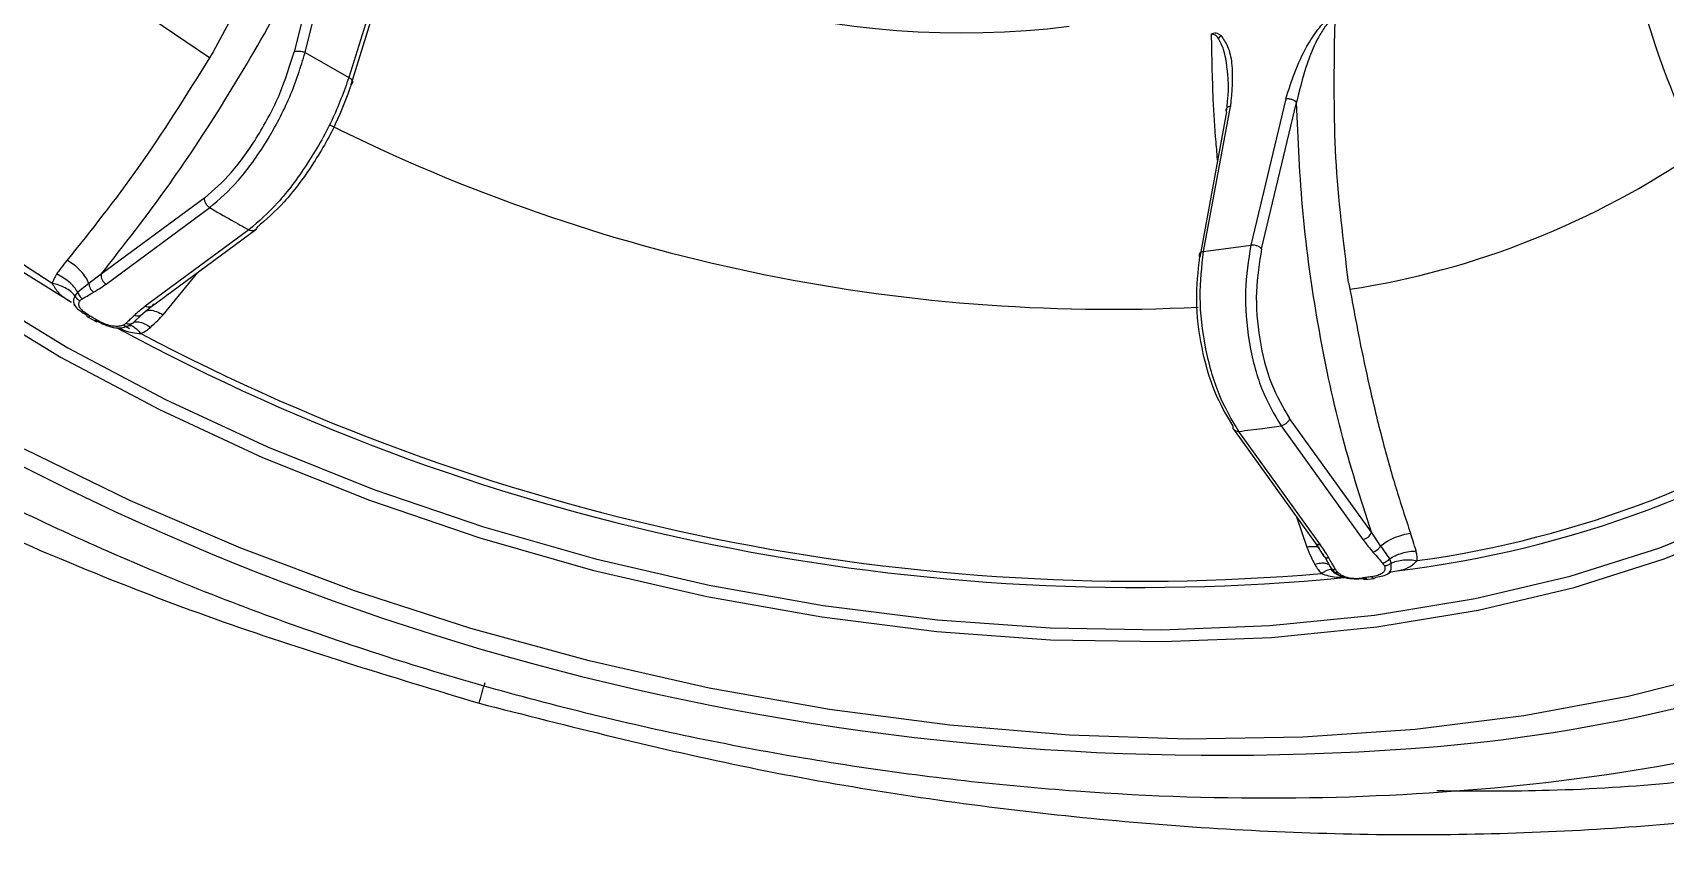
# Model space of a CAD drawing. Extents: x 939 to 1039, y 781 to 934.
# Drawn here: x 967.244 to 969.654, y 868.521 to 869.728 of the extents above; entities that cross this region are included whole.
import ezdxf

# ---------------------------------------------------------------- set-up
doc = ezdxf.new("R2010")
doc.units = 0
doc.header["$MEASUREMENT"] = 0
doc.layers.add('1', color=4, linetype='Continuous')

# ---------------------------------------------------------------- blocks, each defined once
blk = doc.blocks.new('Envoy')
at = {"layer": '1', "color": 3, "linetype": 'Continuous', "lineweight": 25}
for p, q in [((29.0306, 70.7428), (28.9765, 70.5257)), ((28.9928, 70.5246), (29.0469, 70.7417)), ((28.9535, 70.7042), (28.8569, 70.5259)), ((29.1226, 70.6986), (29.0574, 70.4879)), ((29.0609, 70.4778), (29.1262, 70.6885)), ((30.3375, 70.554), (30.3443, 70.5498)), ((28.8569, 70.5259), (28.8517, 70.5171)), ((28.9928, 70.5246), (29.0574, 70.4879)), ((30.4399, 70.4563), (30.3884, 70.2406)), ((30.4042, 70.2352), (30.4558, 70.4509)), ((30.3525, 70.4371), (30.3129, 70.223)), ((30.3185, 70.2313), (30.3581, 70.4453)), ((28.8447, 70.3105), (28.6918, 70.1979)), ((28.6992, 70.1833), (28.852, 70.296)), ((28.9097, 70.2632), (28.7569, 70.1506)), ((28.7662, 70.1504), (28.9201, 70.2639)), ((30.3185, 70.2313), (30.3884, 70.2406)), ((28.6738, 70.184), (28.6573, 70.1716)), ((28.6918, 70.1979), (28.6738, 70.184)), ((28.7831, 70.138), (28.8342, 70.2005)), ((30.5325, 70.1856), (30.5345, 70.1757)), ((28.6573, 70.1716), (28.653, 70.1662)), ((28.6716, 70.1352), (28.6843, 70.128)), ((28.7383, 70.1258), (28.7526, 70.1394)), ((28.7498, 70.1368), (28.7656, 70.15)), ((28.7336, 70.1175), (28.7243, 70.1225)), ((28.7318, 70.1215), (28.7383, 70.1258)), ((30.3625, 69.9695), (30.4859, 69.7982)), ((30.4911, 69.7986), (30.3704, 69.9661)), ((30.4328, 69.9744), (30.5535, 69.8068)), ((30.5662, 69.8173), (30.4455, 69.9849)), ((30.4557, 69.8401), (30.4708, 69.7953)), ((30.4839, 69.801), (30.4962, 69.7818)), ((30.5798, 69.7971), (30.5662, 69.8173)), ((30.5798, 69.7971), (30.5927, 69.7781)), ((30.4973, 69.7809), (30.5052, 69.7664)), ((30.5927, 69.7781), (30.5952, 69.7717)), ((30.497, 69.7592), (30.4921, 69.7565)), ((30.5052, 69.7664), (30.5097, 69.7603)), ((30.5565, 69.7475), (30.5702, 69.7493)), ((30.5948, 69.7592), (30.6037, 69.7605))]:
    blk.add_line(p, q, dxfattribs=at)
at = {"layer": '1', "color": 3, "linetype": 'Continuous', "lineweight": 25, "flags": 128}
for points in [[(28.6196, 70.1842), (28.4908, 70.2675), (28.3715, 70.3557), (28.2627, 70.4482), (28.1651, 70.5444), (28.0796, 70.6434), (28.0068, 70.7446), (27.9472, 70.8471), (27.9014, 70.9501), (27.8696, 71.053), (27.8521, 71.1548), (27.8491, 71.2548)], [(28.8517, 70.5171), (28.7314, 70.598), (28.6221, 70.6842), (28.5251, 70.7749), (28.4415, 70.869), (28.372, 70.9655), (28.3174, 71.0635), (28.2783, 71.1619), (28.27, 71.1901)], [(27.8393, 71.1248), (27.8444, 71.0946), (27.8699, 70.9947), (27.9088, 70.8942), (27.9608, 70.794), (28.0255, 70.6947), (28.1023, 70.597), (28.1909, 70.5016), (28.2904, 70.4093), (28.4003, 70.3205), (28.5198, 70.2361), (28.6479, 70.1566)], [(31.359, 69.7095), (31.23, 69.6568), (31.0918, 69.6119), (30.9452, 69.575), (30.7912, 69.5465), (30.6308, 69.5264), (30.4648, 69.515), (30.2943, 69.5123), (30.1205, 69.5182), (29.9442, 69.5328), (29.7666, 69.556), (29.5889, 69.5876), (29.4121, 69.6275), (29.2372, 69.6753), (29.0654, 69.7309), (28.8977, 69.7938), (28.7352, 69.8636), (28.5788, 69.94)], [(28.3808, 70.2599), (28.5071, 70.172), (28.6427, 70.0895), (28.7865, 70.0131), (28.9374, 69.9432), (29.0943, 69.8805), (29.256, 69.8253), (29.4212, 69.7782), (29.5888, 69.7395), (29.7573, 69.7095), (29.9257, 69.6883), (30.0924, 69.6763), (30.2564, 69.6733), (30.4163, 69.6796), (30.5709, 69.695), (30.7191, 69.7194), (30.8596, 69.7527), (30.9916, 69.7945), (31.1139, 69.8446)], [(28.3693, 70.2466), (28.4965, 70.1581), (28.633, 70.0751), (28.7778, 69.9981), (28.9298, 69.9277), (29.0877, 69.8646), (29.2505, 69.809), (29.4169, 69.7616), (29.5856, 69.7226), (29.7553, 69.6924), (29.9248, 69.6711), (30.0927, 69.6589), (30.2578, 69.656), (30.4187, 69.6623), (30.5744, 69.6778), (30.7236, 69.7024), (30.8652, 69.7359), (30.998, 69.778), (31.1211, 69.8284)]]:
    blk.add_lwpolyline(points, dxfattribs=at)
at = {"layer": '1', "color": 3, "linetype": 'Continuous', "lineweight": 25}
for centre, radius, start, end in [((29.9625, 71.8318), 1.2781, 231.5893, 277.0932), ((32.0836, 70.901), 1.1578, 186.4078, 206.7247), ((30.1829, 72.7289), 2.5828, 243.4444, 272.8357), ((30.3462, 71.3998), 1.2385, 278.7453, 304.5994), ((28.7061, 70.196), 0.0144, 172.3457, 241.2347), ((30.2235, 72.8985), 3.1626, 241.532, 275.485), ((30.2242, 72.9026), 3.1575, 242.1749, 274.8687), ((30.3445, 73.3728), 3.8844, 238.2901, 274.7143), ((30.4172, 71.34), 1.5904, 276.7314, 304.3148), ((30.4227, 71.3086), 1.5476, 277.8413, 304.475), ((30.5512, 69.8225), 0.0159, 278.4401, 340.8339), ((30.4616, 71.8852), 2.3923, 274.848, 293.6513)]:
    blk.add_arc(centre, radius, start, end, dxfattribs=at)
for points, knots in [([(26.8042, 72.1344), (26.784, 72.0576), (26.7434, 71.904), (26.7493, 71.6593), (26.8041, 71.4093), (26.9117, 71.1571), (27.0689, 70.9073), (27.2734, 70.6641), (27.5216, 70.4317), (27.8093, 70.214), (28.1315, 70.0147), (28.4829, 69.8379), (28.8566, 69.6838), (29.1186, 69.6047), (29.2496, 69.5652)], [0, 0, 0, 0, 0.083333, 0.166667, 0.25, 0.333333, 0.416667, 0.5, 0.583333, 0.666667, 0.75, 0.833333, 0.916666, 1, 1, 1, 1]), ([(30.6626, 69.4364), (30.7183, 69.436), (30.9018, 69.4346), (31.1966, 69.4664), (31.5396, 69.5304), (31.8526, 69.6269), (32.1313, 69.7518), (32.3706, 69.9037), (32.5667, 70.0799), (32.7157, 70.2773), (32.8167, 70.4925), (32.8616, 70.7223), (32.8703, 70.8907), (32.8491, 70.9823), (32.8468, 70.9921)], [0, 0, 0, 0, 0.041227, 0.135967, 0.230706, 0.325446, 0.420185, 0.514925, 0.609665, 0.704404, 0.799144, 0.893884, 0.988623, 1, 1, 1, 1]), ([(28.6918, 70.1979), (28.7255, 70.2408), (28.7902, 70.3234), (28.8812, 70.4628), (28.9621, 70.6022), (29.0084, 70.6973), (29.0306, 70.7428)], [0, 0, 0, 0, 0.2693855, 0.5177077, 0.7694839, 1, 1, 1, 1]), ([(30.4399, 70.4563), (30.4483, 70.4825), (30.4595, 70.5172), (30.4837, 70.5544), (30.4958, 70.569), (30.5029, 70.5741), (30.5061, 70.5764)], [0, 0, 0, 0, 0.621762, 0.824878, 0.91967, 1, 1, 1, 1]), ([(30.5131, 70.5759), (30.512, 70.5755), (30.5097, 70.5748), (30.5052, 70.5715), (30.4981, 70.5638), (30.4866, 70.5455), (30.4691, 70.5069), (30.4611, 70.4733), (30.4558, 70.4509)], [0, 0, 0, 0, 0.025983, 0.053003, 0.11136, 0.235127, 0.490299, 1, 1, 1, 1]), ([(30.512, 70.5514), (30.5122, 70.556), (30.5125, 70.5642), (30.5129, 70.5723), (30.5131, 70.5759)], [0, 0, 0, 0, 0.559861, 1, 1, 1, 1]), ([(30.3299, 70.5517), (30.3311, 70.5523), (30.3334, 70.5536), (30.3359, 70.5539), (30.3372, 70.554)], [0, 0, 0, 0, 0.481464, 1, 1, 1, 1]), ([(30.3407, 70.5455), (30.3392, 70.5473), (30.3371, 70.5498), (30.3331, 70.5516), (30.331, 70.5517), (30.3299, 70.5517)], [0, 0, 0, 0, 0.550226, 0.788467, 1, 1, 1, 1]), ([(30.3299, 70.5517), (30.3304, 70.5199), (30.3313, 70.4675), (30.3354, 70.4044), (30.3381, 70.3735), (30.339, 70.3639)], [0, 0, 0, 0, 0.514077, 0.847629, 1, 1, 1, 1]), ([(30.3407, 70.5455), (30.3412, 70.5463), (30.3422, 70.5478), (30.3436, 70.5491), (30.3443, 70.5498)], [0, 0, 0, 0, 0.500272, 1, 1, 1, 1]), ([(30.3531, 70.5021), (30.352, 70.5113), (30.3501, 70.5269), (30.3434, 70.5401), (30.3407, 70.5455)], [0, 0, 0, 0, 0.594152, 1, 1, 1, 1]), ([(30.3443, 70.5498), (30.3478, 70.5446), (30.356, 70.5327), (30.363, 70.4978), (30.3601, 70.467), (30.3581, 70.4453)], [0, 0, 0, 0, 0.1821868, 0.4251394, 1, 1, 1, 1]), ([(30.5325, 70.1856), (30.5249, 70.2471), (30.5098, 70.37), (30.5113, 70.491), (30.512, 70.5514)], [0, 0, 0, 0, 0.500218, 1, 1, 1, 1]), ([(28.8447, 70.3105), (28.8578, 70.3219), (28.8842, 70.3448), (28.924, 70.401), (28.9579, 70.4649), (28.9703, 70.5055), (28.9765, 70.5257)], [0, 0, 0, 0, 0.2477664, 0.4986549, 0.7502165, 1, 1, 1, 1]), ([(28.852, 70.296), (28.8661, 70.3083), (28.8944, 70.3328), (28.9368, 70.3924), (28.9727, 70.4601), (28.9861, 70.5031), (28.9928, 70.5246)], [0, 0, 0, 0, 0.2501499, 0.4998244, 0.7498008, 1, 1, 1, 1]), ([(28.9765, 70.5257), (28.9769, 70.5259), (28.9779, 70.5264), (28.9803, 70.527), (28.9824, 70.527), (28.9839, 70.527)], [0, 0, 0, 0, 0.2484072, 0.4974882, 1, 1, 1, 1]), ([(28.9839, 70.527), (28.9854, 70.5268), (28.9878, 70.5265), (28.9908, 70.5256), (28.9921, 70.5249), (28.9928, 70.5246)], [0, 0, 0, 0, 0.502569, 0.751625, 1, 1, 1, 1]), ([(28.8517, 70.5171), (28.8172, 70.4617), (28.7499, 70.3538), (28.6769, 70.2626), (28.6413, 70.2183)], [0, 0, 0, 0, 0.513329, 1, 1, 1, 1]), ([(30.3525, 70.4371), (30.3547, 70.4589), (30.357, 70.4813), (30.3532, 70.5016), (30.3531, 70.5021)], [0, 0, 0, 0, 0.976756, 1, 1, 1, 1]), ([(29.0574, 70.4879), (29.0498, 70.467), (29.0345, 70.425), (28.9962, 70.3587), (28.9523, 70.3), (28.9239, 70.2755), (28.9097, 70.2632)], [0, 0, 0, 0, 0.250199, 0.500175, 0.749852, 1, 1, 1, 1]), ([(29.0609, 70.4778), (29.0538, 70.4584), (29.0395, 70.4192), (29.0034, 70.3569), (28.9618, 70.3014), (28.935, 70.2784), (28.9216, 70.2669)], [0, 0, 0, 0, 0.247241, 0.497978, 0.749735, 1, 1, 1, 1]), ([(29.0574, 70.4879), (29.0586, 70.4871), (29.061, 70.4855), (29.0627, 70.4826), (29.0629, 70.4798), (29.0616, 70.4785), (29.0609, 70.4778)], [0, 0, 0, 0, 0.24996, 0.499994, 0.750023, 1, 1, 1, 1]), ([(29.2496, 69.5652), (29.3825, 69.5313), (29.6484, 69.4637), (30.0529, 69.4014), (30.4528, 69.3694), (30.8422, 69.3709), (31.2143, 69.4052), (31.5626, 69.4718), (31.8813, 69.5695), (32.1648, 69.6968), (32.4086, 69.8513), (32.6073, 70.0308), (32.7621, 70.2309), (32.8226, 70.3789), (32.8529, 70.453)], [0, 0, 0, 0, 0.083333, 0.166667, 0.25, 0.333333, 0.416667, 0.5, 0.583333, 0.666667, 0.75, 0.833333, 0.916667, 1, 1, 1, 1]), ([(30.4558, 70.4509), (30.4549, 70.4517), (30.4532, 70.4534), (30.4489, 70.4554), (30.4442, 70.4565), (30.4414, 70.4564), (30.4399, 70.4563)], [0, 0, 0, 0, 0.249994, 0.500054, 0.750026, 1, 1, 1, 1]), ([(30.5662, 69.8173), (30.5505, 69.8663), (30.5191, 69.9644), (30.4859, 70.1236), (30.4628, 70.2872), (30.4581, 70.3963), (30.4558, 70.4509)], [0, 0, 0, 0, 0.249348, 0.499151, 0.749376, 1, 1, 1, 1]), ([(30.3581, 70.4453), (30.3574, 70.4452), (30.3561, 70.445), (30.3539, 70.444), (30.352, 70.4423), (30.3513, 70.4402), (30.3517, 70.4384), (30.3522, 70.4375), (30.3525, 70.4371)], [0, 0, 0, 0, 0.124164, 0.248703, 0.5, 0.751252, 0.875792, 1, 1, 1, 1]), ([(32.9709, 70.0229), (32.9432, 69.9719), (32.8882, 69.8707), (32.7668, 69.7245), (32.6448, 69.6072), (32.5342, 69.5166), (32.4449, 69.4503), (32.3503, 69.3864), (32.2501, 69.3248), (32.1437, 69.2651), (32.042, 69.2133), (31.9469, 69.1689), (31.8598, 69.131), (31.7646, 69.0929), (31.6675, 69.0573), (31.5668, 69.0237), (31.4719, 68.9949), (31.3676, 68.9663), (31.2521, 68.9381), (31.1286, 68.9124), (31.0025, 68.8903), (30.8807, 68.8728), (30.7496, 68.8582), (30.6175, 68.8478), (30.4861, 68.8417), (30.32, 68.8391), (30.1174, 68.8446), (29.8758, 68.8645), (29.6329, 68.8976), (29.4256, 68.9372), (29.2538, 68.9772), (29.1167, 69.0134), (28.9798, 69.0538), (28.8456, 69.0976), (28.7131, 69.145), (28.5783, 69.1975), (28.4427, 69.255), (28.3029, 69.3192), (28.1558, 69.3923), (28.011, 69.4707), (27.8577, 69.5607), (27.7238, 69.6462), (27.5788, 69.7464), (27.4444, 69.8472), (27.3052, 69.9621), (27.1781, 70.0775), (27.0577, 70.1973), (26.9845, 70.2809), (26.9477, 70.323)], [0, 0, 0, 0, 0.043421, 0.086078, 0.128293, 0.148785, 0.16961, 0.190778, 0.21052, 0.231067, 0.252427, 0.266393, 0.281231, 0.296943, 0.313535, 0.327874, 0.343949, 0.356773, 0.374294, 0.394273, 0.409275, 0.426823, 0.444101, 0.462045, 0.479205, 0.495577, 0.52648, 0.556828, 0.5874, 0.618565, 0.635629, 0.653257, 0.671446, 0.688947, 0.706111, 0.724303, 0.743522, 0.762013, 0.783132, 0.806873, 0.826316, 0.853461, 0.870746, 0.898433, 0.923534, 0.947928, 0.973799, 1, 1, 1, 1]), ([(28.852, 70.296), (28.8508, 70.2968), (28.8484, 70.2985), (28.8458, 70.3024), (28.8443, 70.3066), (28.8445, 70.3092), (28.8447, 70.3105)], [0, 0, 0, 0, 0.250006, 0.499969, 0.750076, 1, 1, 1, 1]), ([(28.852, 70.296), (28.8627, 70.2898), (28.8817, 70.2787), (28.9012, 70.268), (28.9097, 70.2632)], [0, 0, 0, 0, 0.560063, 1, 1, 1, 1]), ([(28.9216, 70.2669), (28.9211, 70.2658), (28.9202, 70.2636), (28.9172, 70.2618), (28.9135, 70.2615), (28.911, 70.2627), (28.9097, 70.2632)], [0, 0, 0, 0, 0.250035, 0.49994, 0.750033, 1, 1, 1, 1]), ([(30.3185, 70.2313), (30.3178, 70.2312), (30.3165, 70.2309), (30.3143, 70.2299), (30.3124, 70.2283), (30.3117, 70.2261), (30.3121, 70.2244), (30.3126, 70.2235), (30.3129, 70.223)], [0, 0, 0, 0, 0.124202, 0.248735, 0.500045, 0.751241, 0.875865, 1, 1, 1, 1]), ([(30.3704, 69.9661), (30.3602, 69.9833), (30.3397, 70.0177), (30.3197, 70.0894), (30.3108, 70.1653), (30.3159, 70.2093), (30.3185, 70.2313)], [0, 0, 0, 0, 0.249996, 0.499773, 0.749185, 1, 1, 1, 1]), ([(30.3884, 70.2406), (30.3848, 70.2185), (30.3775, 70.1743), (30.3839, 70.0981), (30.4022, 70.0261), (30.4226, 69.9917), (30.4328, 69.9744)], [0, 0, 0, 0, 0.249997, 0.499762, 0.74918, 1, 1, 1, 1]), ([(30.4042, 70.2352), (30.4033, 70.236), (30.4016, 70.2378), (30.3974, 70.2397), (30.3927, 70.2408), (30.3898, 70.2407), (30.3884, 70.2406)], [0, 0, 0, 0, 0.2500399, 0.4999956, 0.7499121, 1, 1, 1, 1]), ([(30.4042, 70.2352), (30.4008, 70.2147), (30.3938, 70.1733), (30.3996, 70.1017), (30.4167, 70.0336), (30.4359, 70.0011), (30.4455, 69.9849)], [0, 0, 0, 0, 0.247074, 0.497571, 0.749288, 1, 1, 1, 1]), ([(28.6413, 70.2183), (28.6383, 70.2145), (28.6329, 70.2078), (28.6281, 70.2009), (28.626, 70.1979)], [0, 0, 0, 0, 0.559269, 1, 1, 1, 1]), ([(28.6419, 70.2179), (28.6418, 70.218), (28.6416, 70.2181), (28.6414, 70.2182), (28.6413, 70.2183)], [0, 0, 0, 0, 0.562007, 1, 1, 1, 1]), ([(28.6738, 70.184), (28.6724, 70.1871), (28.6696, 70.1932), (28.6617, 70.2029), (28.6521, 70.2117), (28.6452, 70.2159), (28.6419, 70.2179)], [0, 0, 0, 0, 0.250617, 0.509921, 0.763882, 1, 1, 1, 1]), ([(30.3623, 69.9738), (30.3527, 69.9897), (30.3335, 70.0218), (30.3145, 70.0892), (30.3057, 70.1608), (30.3105, 70.2023), (30.3129, 70.223)], [0, 0, 0, 0, 0.247067, 0.497564, 0.749289, 1, 1, 1, 1]), ([(26.7711, 70.1836), (26.8366, 70.1109), (26.9672, 69.9658), (27.2001, 69.759), (27.4559, 69.5635), (27.7343, 69.3817), (28.0316, 69.2154), (28.3448, 69.0666), (28.6705, 68.9372), (29.0053, 68.8288), (29.346, 68.743), (29.6893, 68.6809), (30.0315, 68.6431), (30.3689, 68.6298), (30.6979, 68.6404), (31.0159, 68.6736), (31.3207, 68.7279), (31.6101, 68.8017), (31.882, 68.8929), (32.134, 68.9993), (32.3641, 69.1187), (32.5705, 69.2492), (32.7513, 69.3888), (32.9038, 69.5363), (33.0289, 69.6904), (33.0844, 69.7978), (33.1124, 69.8519)], [0, 0, 0, 0, 0.043425, 0.086605, 0.129544, 0.172259, 0.214759, 0.257038, 0.299085, 0.340899, 0.382496, 0.423931, 0.465199, 0.506214, 0.546967, 0.587521, 0.627993, 0.668502, 0.709058, 0.749698, 0.79048, 0.831496, 0.872861, 0.91468, 0.957042, 1, 1, 1, 1]), ([(31.3343, 69.5553), (31.2451, 69.5303), (31.0667, 69.4802), (30.7695, 69.4378), (30.4568, 69.4206), (30.1317, 69.4309), (29.8002, 69.4682), (29.4679, 69.5318), (29.1406, 69.6206), (28.8236, 69.7332), (28.5231, 69.8678), (28.2416, 70.0209), (28.0766, 70.1368), (27.994, 70.1947)], [0, 0, 0, 0, 0.090909, 0.181818, 0.272727, 0.363637, 0.454546, 0.545455, 0.636364, 0.727273, 0.818182, 0.909091, 1, 1, 1, 1]), ([(28.626, 70.1979), (28.6245, 70.1954), (28.6218, 70.191), (28.6203, 70.1863), (28.6196, 70.1842)], [0, 0, 0, 0, 0.558795, 1, 1, 1, 1]), ([(28.6196, 70.1842), (28.6225, 70.1793), (28.6291, 70.1679), (28.6412, 70.1607), (28.6479, 70.1566)], [0, 0, 0, 0, 0.438775, 1, 1, 1, 1]), ([(28.653, 70.1662), (28.6511, 70.1683), (28.6472, 70.1725), (28.6389, 70.1778), (28.6295, 70.182), (28.6229, 70.1835), (28.6196, 70.1842)], [0, 0, 0, 0, 0.249597, 0.50529, 0.758228, 1, 1, 1, 1]), ([(28.6573, 70.1716), (28.6555, 70.1742), (28.6521, 70.1795), (28.6442, 70.1869), (28.6353, 70.1934), (28.6291, 70.1964), (28.626, 70.1979)], [0, 0, 0, 0, 0.250213, 0.506791, 0.759782, 1, 1, 1, 1]), ([(28.6738, 70.184), (28.6739, 70.1829), (28.674, 70.1805), (28.6756, 70.1768), (28.6778, 70.1736), (28.6798, 70.1721), (28.6807, 70.1714)], [0, 0, 0, 0, 0.243088, 0.499989, 0.756921, 1, 1, 1, 1]), ([(28.6807, 70.1714), (28.6843, 70.1735), (28.6907, 70.1773), (28.6966, 70.1815), (28.6992, 70.1833)], [0, 0, 0, 0, 0.55998, 1, 1, 1, 1]), ([(28.653, 70.1662), (28.6519, 70.1635), (28.6499, 70.1584), (28.6522, 70.1516), (28.6576, 70.1459), (28.6639, 70.1416), (28.6679, 70.1392), (28.6698, 70.1381), (28.6703, 70.1378), (28.6704, 70.1377), (28.6705, 70.1376), (28.6705, 70.1376)], [0, 0, 0, 0, 0.238325, 0.466194, 0.7047, 0.866746, 0.963808, 0.989326, 0.996532, 0.998708, 1, 1, 1, 1]), ([(28.653, 70.1662), (28.6534, 70.1653), (28.6543, 70.1635), (28.6568, 70.1607), (28.6592, 70.1594), (28.6606, 70.1587)], [0, 0, 0, 0, 0.277308, 0.56225, 1, 1, 1, 1]), ([(28.6573, 70.1716), (28.6575, 70.1707), (28.658, 70.1687), (28.6596, 70.1658), (28.6616, 70.1633), (28.6633, 70.1621), (28.664, 70.1616)], [0, 0, 0, 0, 0.245354, 0.499835, 0.754634, 1, 1, 1, 1]), ([(28.6751, 70.1361), (28.6716, 70.1383), (28.665, 70.1424), (28.6596, 70.1492), (28.6583, 70.1548), (28.6598, 70.1574), (28.6606, 70.1587)], [0, 0, 0, 0, 0.333222, 0.622505, 0.821653, 1, 1, 1, 1]), ([(28.6606, 70.1587), (28.6611, 70.1593), (28.6621, 70.1603), (28.6635, 70.1612), (28.664, 70.1616)], [0, 0, 0, 0, 0.55971, 1, 1, 1, 1]), ([(28.664, 70.1616), (28.6671, 70.1634), (28.6726, 70.1667), (28.6782, 70.1699), (28.6807, 70.1714)], [0, 0, 0, 0, 0.559969, 1, 1, 1, 1]), ([(30.5345, 70.1757), (30.5391, 70.1509), (30.5479, 70.103), (30.5638, 70.0287), (30.5814, 69.9557), (30.6018, 69.8828), (30.6165, 69.8381), (30.6239, 69.8158)], [0, 0, 0, 0, 0.197272, 0.380435, 0.600583, 0.80027, 1, 1, 1, 1]), ([(28.6514, 70.1543), (28.6513, 70.1543), (28.6511, 70.1541), (28.6526, 70.1518), (28.6537, 70.1501)], [0, 0, 0, 0, 0.2383, 1, 1, 1, 1]), ([(28.6705, 70.1376), (28.6706, 70.137), (28.6707, 70.1358), (28.6717, 70.1349), (28.6732, 70.135), (28.6744, 70.1357), (28.6751, 70.1361)], [0, 0, 0, 0, 0.244389, 0.5, 0.755732, 1, 1, 1, 1]), ([(28.6876, 70.129), (28.6853, 70.1303), (28.6811, 70.1327), (28.6769, 70.1351), (28.6751, 70.1361)], [0, 0, 0, 0, 0.560082, 1, 1, 1, 1]), ([(28.741, 70.1372), (28.7386, 70.135), (28.7344, 70.131), (28.73, 70.127), (28.7281, 70.1253)], [0, 0, 0, 0, 0.560027, 1, 1, 1, 1]), ([(28.7569, 70.1506), (28.7538, 70.1482), (28.7481, 70.1439), (28.7432, 70.1393), (28.741, 70.1372)], [0, 0, 0, 0, 0.559457, 1, 1, 1, 1]), ([(28.7526, 70.1394), (28.752, 70.1387), (28.7507, 70.1371), (28.7478, 70.136), (28.7444, 70.1359), (28.7421, 70.1368), (28.741, 70.1372)], [0, 0, 0, 0, 0.2430819, 0.5000037, 0.7568302, 1, 1, 1, 1]), ([(28.7688, 70.1543), (28.7683, 70.1532), (28.7674, 70.151), (28.7644, 70.1492), (28.7607, 70.1489), (28.7582, 70.1501), (28.7569, 70.1506)], [0, 0, 0, 0, 0.250028, 0.499953, 0.749948, 1, 1, 1, 1]), ([(28.7578, 70.1438), (28.7598, 70.1443), (28.7639, 70.1454), (28.773, 70.1433), (28.7798, 70.1397), (28.7831, 70.138)], [0, 0, 0, 0, 0.309793, 0.667965, 1, 1, 1, 1]), ([(28.7645, 70.1195), (28.7681, 70.1228), (28.7746, 70.1287), (28.7805, 70.1352), (28.7831, 70.138)], [0, 0, 0, 0, 0.560576, 1, 1, 1, 1]), ([(28.6831, 70.1305), (28.6866, 70.1285), (28.6938, 70.1246), (28.7064, 70.1198), (28.7198, 70.1175), (28.7277, 70.1202), (28.7318, 70.1215)], [0, 0, 0, 0, 0.228653, 0.471693, 0.729556, 1, 1, 1, 1]), ([(28.6831, 70.1305), (28.6832, 70.1299), (28.6834, 70.1286), (28.6844, 70.1278), (28.6858, 70.1278), (28.687, 70.1286), (28.6876, 70.129)], [0, 0, 0, 0, 0.244371, 0.500068, 0.7556, 1, 1, 1, 1]), ([(28.7241, 70.1227), (28.7226, 70.1221), (28.7194, 70.121), (28.713, 70.1207), (28.7053, 70.1217), (28.6964, 70.1245), (28.6906, 70.1274), (28.6876, 70.129)], [0, 0, 0, 0, 0.1517482, 0.3160033, 0.4980508, 0.7353316, 1, 1, 1, 1]), ([(28.7176, 70.1188), (28.7206, 70.1173), (28.7307, 70.1122), (28.7422, 70.111), (28.7503, 70.1102)], [0, 0, 0, 0, 0.286523, 1, 1, 1, 1]), ([(28.7281, 70.1253), (28.7274, 70.1247), (28.7263, 70.1238), (28.7248, 70.123), (28.7241, 70.1227)], [0, 0, 0, 0, 0.559675, 1, 1, 1, 1]), ([(28.7318, 70.1215), (28.7313, 70.1213), (28.7302, 70.1208), (28.7282, 70.1208), (28.7261, 70.1214), (28.7248, 70.1222), (28.7241, 70.1227)], [0, 0, 0, 0, 0.246569, 0.500156, 0.753469, 1, 1, 1, 1]), ([(28.7383, 70.1258), (28.7376, 70.1253), (28.7363, 70.1244), (28.7337, 70.1239), (28.7309, 70.1241), (28.729, 70.1249), (28.7281, 70.1253)], [0, 0, 0, 0, 0.2454083, 0.5000496, 0.7546031, 1, 1, 1, 1]), ([(28.7318, 70.1215), (28.7329, 70.1219), (28.7351, 70.1227), (28.7397, 70.1207), (28.7449, 70.1166), (28.7486, 70.1123), (28.7503, 70.1102)], [0, 0, 0, 0, 0.249582, 0.505313, 0.758222, 1, 1, 1, 1]), ([(28.7383, 70.1258), (28.7397, 70.1266), (28.7425, 70.1282), (28.7491, 70.1276), (28.7566, 70.1248), (28.7619, 70.1212), (28.7645, 70.1195)], [0, 0, 0, 0, 0.250157, 0.506759, 0.759779, 1, 1, 1, 1]), ([(28.7503, 70.1102), (28.7532, 70.1117), (28.7583, 70.1144), (28.7626, 70.1179), (28.7645, 70.1195)], [0, 0, 0, 0, 0.560417, 1, 1, 1, 1]), ([(30.3704, 69.9661), (30.3691, 69.9661), (30.3665, 69.966), (30.3636, 69.9676), (30.362, 69.9703), (30.3622, 69.9726), (30.3623, 69.9738)], [0, 0, 0, 0, 0.249959, 0.49994, 0.749917, 1, 1, 1, 1]), ([(30.3704, 69.9661), (30.3822, 69.9675), (30.4031, 69.9701), (30.4238, 69.9731), (30.4328, 69.9744)], [0, 0, 0, 0, 0.560056, 1, 1, 1, 1]), ([(30.4455, 69.9849), (30.445, 69.9837), (30.444, 69.9812), (30.4409, 69.9779), (30.437, 69.9753), (30.4342, 69.9747), (30.4328, 69.9744)], [0, 0, 0, 0, 0.249933, 0.499906, 0.749965, 1, 1, 1, 1]), ([(30.4911, 69.7986), (30.4898, 69.7986), (30.4878, 69.7986), (30.4857, 69.7994), (30.4845, 69.8002), (30.484, 69.8009), (30.4838, 69.8012)], [0, 0, 0, 0, 0.410175, 0.628666, 0.855784, 1, 1, 1, 1]), ([(30.5034, 69.7794), (30.5013, 69.783), (30.4975, 69.7894), (30.4931, 69.7958), (30.4911, 69.7986)], [0, 0, 0, 0, 0.5586492, 1, 1, 1, 1]), ([(30.5535, 69.8068), (30.5561, 69.8033), (30.5608, 69.797), (30.5662, 69.7908), (30.5685, 69.7881)], [0, 0, 0, 0, 0.559979, 1, 1, 1, 1]), ([(30.5798, 69.7971), (30.5792, 69.7961), (30.578, 69.794), (30.5751, 69.7912), (30.5718, 69.789), (30.5696, 69.7884), (30.5685, 69.7881)], [0, 0, 0, 0, 0.243051, 0.499984, 0.756859, 1, 1, 1, 1]), ([(30.5798, 69.7971), (30.5826, 69.7993), (30.5883, 69.8038), (30.6001, 69.8096), (30.6125, 69.8139), (30.6202, 69.8152), (30.6239, 69.8158)], [0, 0, 0, 0, 0.251101, 0.510653, 0.764605, 1, 1, 1, 1]), ([(30.6321, 69.7898), (30.6307, 69.7946), (30.6284, 69.8032), (30.6253, 69.8119), (30.6239, 69.8158)], [0, 0, 0, 0, 0.560156, 1, 1, 1, 1]), ([(30.4893, 69.7944), (30.4892, 69.7945), (30.4876, 69.7957), (30.4812, 69.7964), (30.4742, 69.7957), (30.4708, 69.7953)], [0, 0, 0, 0, 0.023481, 0.530341, 1, 1, 1, 1]), ([(30.4708, 69.7953), (30.4728, 69.7905), (30.4764, 69.7818), (30.4808, 69.7735), (30.4827, 69.7698)], [0, 0, 0, 0, 0.561085, 1, 1, 1, 1]), ([(30.4946, 69.7858), (30.4948, 69.7848), (30.4951, 69.783), (30.4971, 69.7808), (30.4999, 69.7795), (30.5022, 69.7794), (30.5034, 69.7794)], [0, 0, 0, 0, 0.243098, 0.500052, 0.756908, 1, 1, 1, 1]), ([(30.5134, 69.7623), (30.5115, 69.7655), (30.5081, 69.7712), (30.5048, 69.7769), (30.5034, 69.7794)], [0, 0, 0, 0, 0.560028, 1, 1, 1, 1]), ([(30.5685, 69.7881), (30.5712, 69.785), (30.576, 69.7795), (30.5807, 69.774), (30.5828, 69.7715)], [0, 0, 0, 0, 0.559988, 1, 1, 1, 1]), ([(30.5927, 69.7781), (30.5921, 69.7773), (30.5908, 69.7757), (30.5882, 69.7737), (30.5855, 69.7722), (30.5837, 69.7717), (30.5828, 69.7715)], [0, 0, 0, 0, 0.245411, 0.500069, 0.754521, 1, 1, 1, 1]), ([(30.5927, 69.7781), (30.5955, 69.7797), (30.6011, 69.783), (30.6113, 69.7867), (30.622, 69.7892), (30.6288, 69.7896), (30.6321, 69.7898)], [0, 0, 0, 0, 0.245235, 0.500021, 0.754767, 1, 1, 1, 1]), ([(30.5952, 69.7717), (30.5979, 69.7728), (30.6035, 69.7751), (30.6136, 69.7768), (30.624, 69.7771), (30.6306, 69.776), (30.6338, 69.7754)], [0, 0, 0, 0, 0.24572, 0.500005, 0.754306, 1, 1, 1, 1]), ([(30.6037, 69.7605), (30.61, 69.7617), (30.6217, 69.7638), (30.63, 69.7718), (30.6338, 69.7754)], [0, 0, 0, 0, 0.539692, 1, 1, 1, 1]), ([(30.6338, 69.7754), (30.6338, 69.7781), (30.6337, 69.7828), (30.6326, 69.7876), (30.6321, 69.7898)], [0, 0, 0, 0, 0.560601, 1, 1, 1, 1]), ([(30.5022, 69.7699), (30.5009, 69.7705), (30.4981, 69.7717), (30.4913, 69.7717), (30.4855, 69.7704), (30.4827, 69.7698)], [0, 0, 0, 0, 0.3082066, 0.6629122, 1, 1, 1, 1]), ([(30.4827, 69.7698), (30.4842, 69.7672), (30.487, 69.7626), (30.4906, 69.7584), (30.4921, 69.7565)], [0, 0, 0, 0, 0.558983, 1, 1, 1, 1]), ([(30.4921, 69.7565), (30.4994, 69.7541), (30.5099, 69.7506), (30.5205, 69.7514), (30.5238, 69.7516)], [0, 0, 0, 0, 0.695918, 1, 1, 1, 1]), ([(30.5097, 69.7603), (30.5094, 69.7609), (30.5087, 69.7621), (30.5059, 69.7624), (30.502, 69.7615), (30.4986, 69.76), (30.497, 69.7592)], [0, 0, 0, 0, 0.24654, 0.499238, 0.752322, 1, 1, 1, 1]), ([(30.5052, 69.7664), (30.5055, 69.7657), (30.5062, 69.7644), (30.5082, 69.763), (30.5106, 69.7622), (30.5125, 69.7622), (30.5134, 69.7623)], [0, 0, 0, 0, 0.245403, 0.500052, 0.754585, 1, 1, 1, 1]), ([(30.519, 69.7537), (30.5179, 69.754), (30.5152, 69.7549), (30.5117, 69.7569), (30.5087, 69.7596), (30.5078, 69.7614), (30.5073, 69.7623)], [0, 0, 0, 0, 0.194958, 0.462987, 0.725838, 1, 1, 1, 1]), ([(30.5592, 69.7494), (30.5554, 69.7489), (30.5475, 69.748), (30.5339, 69.7484), (30.52, 69.7516), (30.5132, 69.7573), (30.5097, 69.7603)], [0, 0, 0, 0, 0.22659, 0.47053, 0.729944, 1, 1, 1, 1]), ([(30.5097, 69.7603), (30.5101, 69.7598), (30.5109, 69.7588), (30.5131, 69.758), (30.5151, 69.7583), (30.5164, 69.7584)], [0, 0, 0, 0, 0.277254, 0.562023, 1, 1, 1, 1]), ([(30.5164, 69.7584), (30.5158, 69.7591), (30.5146, 69.7604), (30.5138, 69.7617), (30.5134, 69.7623)], [0, 0, 0, 0, 0.559756, 1, 1, 1, 1]), ([(30.5164, 69.7584), (30.5178, 69.7573), (30.5206, 69.7548), (30.5268, 69.752), (30.5343, 69.7499), (30.5434, 69.749), (30.5495, 69.7496), (30.5529, 69.7499)], [0, 0, 0, 0, 0.155755, 0.323802, 0.504781, 0.726685, 1, 1, 1, 1]), ([(30.5665, 69.7517), (30.5639, 69.7514), (30.5594, 69.7508), (30.5549, 69.7502), (30.5529, 69.7499)], [0, 0, 0, 0, 0.559971, 1, 1, 1, 1]), ([(30.5592, 69.7494), (30.5587, 69.7488), (30.5579, 69.7477), (30.5562, 69.7473), (30.5545, 69.748), (30.5534, 69.7493), (30.5529, 69.7499)], [0, 0, 0, 0, 0.244137, 0.500006, 0.7559, 1, 1, 1, 1]), ([(30.5853, 69.7676), (30.5857, 69.7663), (30.5866, 69.7636), (30.5853, 69.7598), (30.5817, 69.7562), (30.5754, 69.7533), (30.5697, 69.7523), (30.5665, 69.7517)], [0, 0, 0, 0, 0.155228, 0.324021, 0.504956, 0.727028, 1, 1, 1, 1]), ([(30.5728, 69.7512), (30.5724, 69.7506), (30.5715, 69.7495), (30.5699, 69.7492), (30.5681, 69.7498), (30.567, 69.7511), (30.5665, 69.7517)], [0, 0, 0, 0, 0.24417, 0.500062, 0.755854, 1, 1, 1, 1]), ([(30.5728, 69.7512), (30.5764, 69.7517), (30.5837, 69.7528), (30.5917, 69.7561), (30.5961, 69.7617), (30.5955, 69.7683), (30.5952, 69.7717)], [0, 0, 0, 0, 0.227951, 0.472112, 0.731031, 1, 1, 1, 1]), ([(30.5828, 69.7715), (30.5833, 69.7708), (30.5844, 69.7695), (30.585, 69.7682), (30.5853, 69.7676)], [0, 0, 0, 0, 0.559884, 1, 1, 1, 1]), ([(30.5952, 69.7717), (30.5945, 69.7711), (30.5931, 69.77), (30.5906, 69.7687), (30.5879, 69.7678), (30.5862, 69.7677), (30.5853, 69.7676)], [0, 0, 0, 0, 0.246457, 0.499997, 0.753426, 1, 1, 1, 1]), ([(30.5897, 69.7554), (30.5915, 69.7566), (30.5944, 69.7585), (30.5957, 69.7592), (30.5954, 69.7591), (30.5954, 69.7591)], [0, 0, 0, 0, 0.635465, 0.972387, 1, 1, 1, 1]), ([(29.2496, 69.5652), (29.2511, 69.5707), (29.254, 69.5811), (29.2569, 69.5911), (29.2583, 69.5958)], [0, 0, 0, 0, 0.525482, 1, 1, 1, 1])]:
    blk.add_open_spline(points, degree=3, knots=knots, dxfattribs=at)

msp = doc.modelspace()

# ---------------------------------------------------------------- block references
at = {"layer": '1'}
msp.add_blockref('Envoy', (938.6538, 799.1744), dxfattribs=at)

doc.saveas('drawing.dxf')
